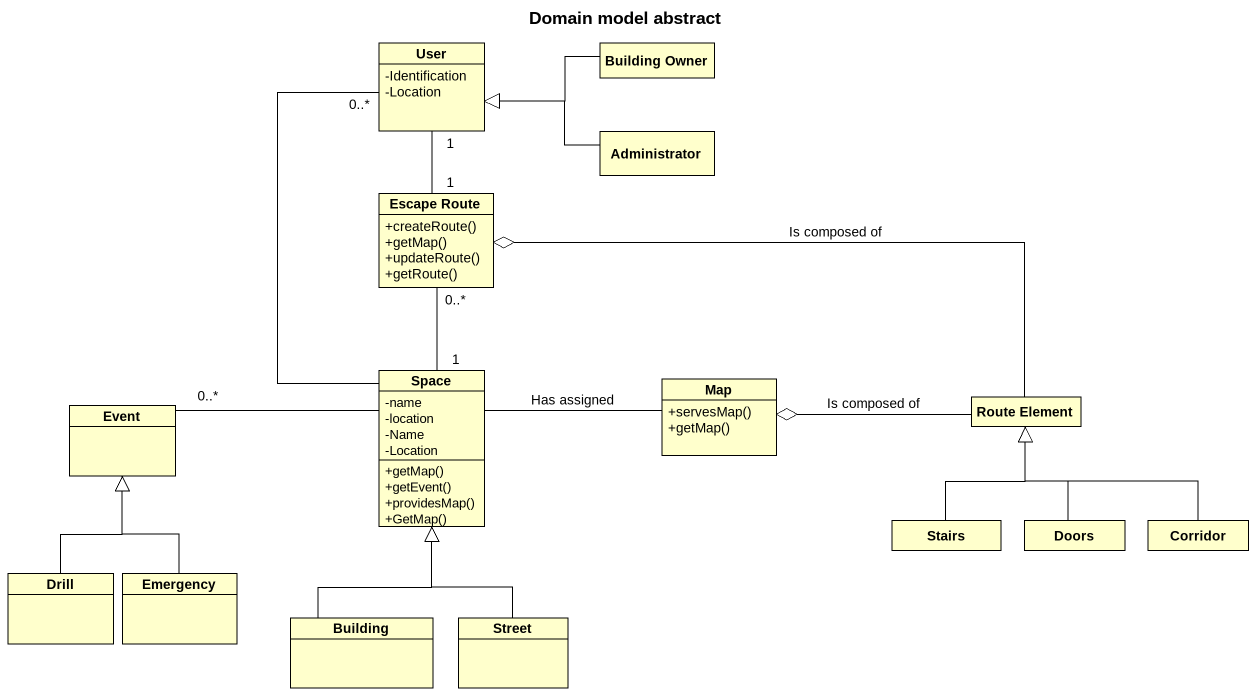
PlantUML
@startuml
title Domain model abstract
hide circle
hide empty members
skinparam classAttributeIconSize 0
class User {
  -Identification
  -Location
}
class "Building Owner" as Building_Owner
class Administrator
class "Escape Route" as Escape_Route {
  +createRoute()
  +getMap()
  +updateRoute()
  +getRoute()
}
class Space {
  -name
  -location
  -Name
  -Location
  +getMap()
  +getEvent()
  +providesMap()
  +GetMap()
}
class "Map" as Map_ {
  +servesMap()
  +getMap()
}
class Event
class "Route Element" as Route_Element
class Stairs
class Doors
class Corridor
class Drill
class Emergency
class Building
class Street
User "1" -- "1" Escape_Route
Building_Owner -left-|> User
Administrator -left-|> User
Escape_Route "0..*" -- "1" Space
Escape_Route o-right- Route_Element : Is composed of
Space -up- "0..*" User
Space -right- Map_ : Has assigned
Map_ o-right- Route_Element : Is composed of
Event "0..*" -right- Space
Stairs -up-|> Route_Element
Doors -up-|> Route_Element
Corridor -up-|> Route_Element
Drill -up-|> Event
Emergency -up-|> Event
Building -up-|> Space
Street -up-|> Space
@enduml
